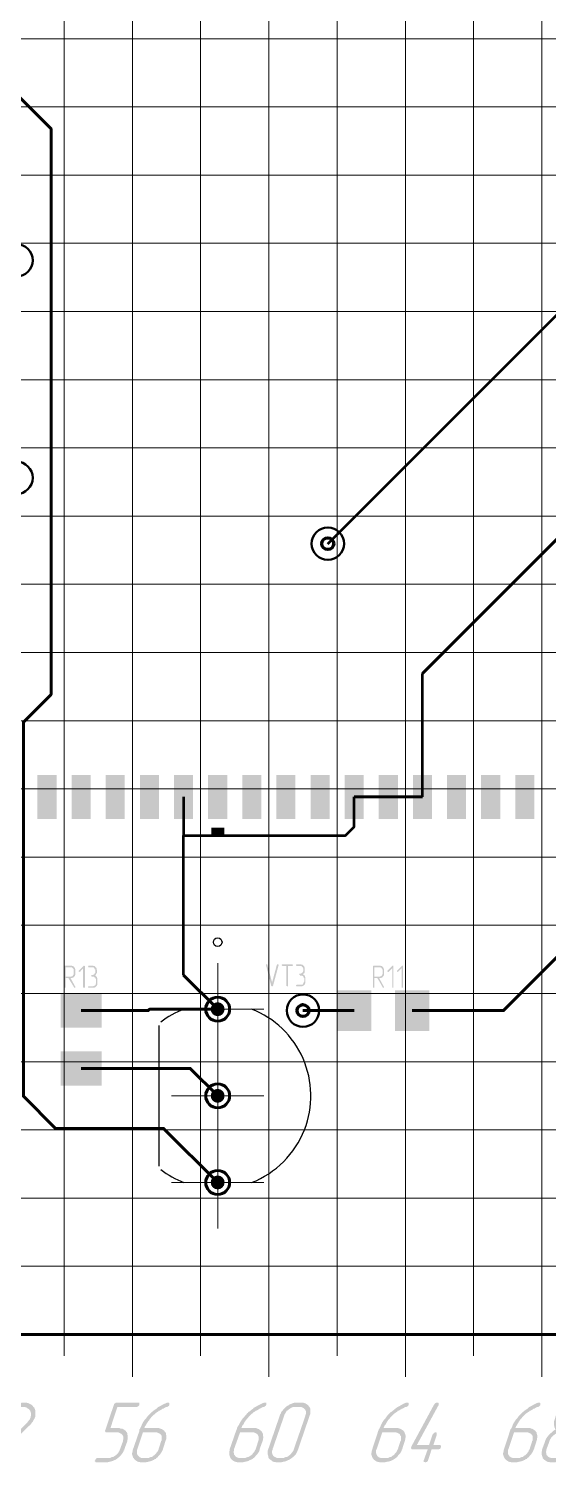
# Paper-space layout 'Layout1' of a CAD drawing. Extents: x -1 to 840, y -1 to 593.
# Drawn here: x 215.2 to 245.7, y 323.7 to 407.8 of the extents above; entities that cross this region are included whole.
import ezdxf

# ---------------------------------------------------------------- set-up
doc = ezdxf.new("R2010")
doc.units = 0
doc.header["$MEASUREMENT"] = 0
doc.layers.add('PDF _Геометрия', color=7, linetype='CONTINUOUS')
doc.layers.add('PDF _Сплошная заливка', color=7, linetype='CONTINUOUS')

psp = doc.layouts.get("Layout1")

# ---------------------------------------------------------------- hatches: boundary and pattern name
at = {"layer": 'PDF _Сплошная заливка', "transparency": 33554559}
h = psp.add_hatch(color=256, dxfattribs=at)
h.paths.add_polyline_path([(217.69, 352.725), (217.41, 352.725), (217.41, 352.167), (217.715, 352.167), (217.715, 352.167), (217.741, 352.192), (217.766, 352.192), (217.791, 352.192), (217.791, 352.217), (217.817, 352.217), (217.817, 352.243), (217.842, 352.243), (217.842, 352.243), (217.842, 352.268), (217.868, 352.293), (217.868, 352.319), (217.868, 352.344), (217.868, 352.37), (217.868, 352.548), (217.868, 352.548), (217.868, 352.548), (217.868, 352.573), (217.868, 352.598), (217.868, 352.598), (217.868, 352.624), (217.842, 352.649), (217.817, 352.675), (217.817, 352.675), (217.817, 352.675), (217.791, 352.7), (217.791, 352.7), (217.766, 352.725), (217.741, 352.725), (217.715, 352.725)], flags=0)
h.paths.add_polyline_path([(217.715, 352.827), (217.741, 352.827), (217.766, 352.827), (217.791, 352.801), (217.817, 352.801), (217.868, 352.776), (217.893, 352.751), (217.893, 352.751), (217.893, 352.751), (217.893, 352.725), (217.918, 352.7), (217.944, 352.7), (217.944, 352.649), (217.969, 352.624), (217.969, 352.598), (217.969, 352.573), (217.969, 352.548), (217.969, 352.37), (217.969, 352.37), (217.969, 352.344), (217.969, 352.344), (217.969, 352.344), (217.969, 352.319), (217.969, 352.293), (217.944, 352.268), (217.944, 352.217), (217.918, 352.192), (217.893, 352.167), (217.893, 352.167), (217.893, 352.167), (217.868, 352.141), (217.868, 352.141), (217.842, 352.116), (217.817, 352.116), (217.766, 352.09), (217.741, 352.09), (217.69, 352.09), (217.69, 352.09), (217.969, 351.582), (217.969, 351.582), (217.969, 351.582), (217.969, 351.582), (217.969, 351.557), (217.969, 351.557), (217.969, 351.557), (217.969, 351.557), (217.969, 351.531), (217.944, 351.531), (217.944, 351.531), (217.944, 351.531), (217.918, 351.531), (217.918, 351.531), (217.893, 351.531), (217.893, 351.531), (217.893, 351.531), (217.893, 351.531), (217.893, 351.557), (217.563, 352.09), (217.41, 352.09), (217.41, 351.557), (217.41, 351.557), (217.41, 351.557), (217.41, 351.557), (217.41, 351.531), (217.41, 351.531), (217.385, 351.531), (217.385, 351.531), (217.359, 351.531), (217.359, 351.531), (217.359, 351.531), (217.359, 351.531), (217.334, 351.531), (217.334, 351.531), (217.334, 351.531), (217.334, 351.557), (217.309, 351.557), (217.309, 352.776), (217.309, 352.776), (217.309, 352.776), (217.334, 352.801), (217.334, 352.801), (217.334, 352.801), (217.334, 352.827), (217.359, 352.827), (217.359, 352.827)], flags=0)
for points in [[(218.503, 352.827), (218.503, 352.827), (218.503, 352.801), (218.528, 352.801), (218.528, 352.801), (218.528, 352.801), (218.528, 352.776), (218.528, 351.557), (218.528, 351.557), (218.528, 351.557), (218.528, 351.557), (218.528, 351.531), (218.503, 351.531), (218.503, 351.531), (218.503, 351.531), (218.477, 351.531), (218.477, 351.531), (218.477, 351.531), (218.477, 351.531), (218.452, 351.531), (218.452, 351.531), (218.452, 351.531), (218.426, 351.557), (218.426, 351.557), (218.426, 352.675), (218.249, 352.471), (218.249, 352.471), (218.223, 352.471), (218.223, 352.446), (218.198, 352.446), (218.198, 352.446), (218.198, 352.446), (218.198, 352.471), (218.172, 352.471), (218.172, 352.471), (218.172, 352.471), (218.172, 352.497), (218.172, 352.497), (218.172, 352.497), (218.172, 352.497), (218.172, 352.522), (218.172, 352.522), (218.452, 352.801), (218.452, 352.801), (218.452, 352.827), (218.477, 352.827), (218.477, 352.827), (218.477, 352.827)], [(218.96, 352.827), (218.985, 352.827), (219.011, 352.827), (219.036, 352.801), (219.087, 352.801), (219.112, 352.776), (219.138, 352.751), (219.138, 352.751), (219.163, 352.725), (219.163, 352.7), (219.189, 352.7), (219.214, 352.649), (219.214, 352.624), (219.214, 352.598), (219.239, 352.548), (219.239, 352.446), (219.239, 352.42), (219.239, 352.395), (219.214, 352.395), (219.214, 352.395), (219.214, 352.37), (219.214, 352.37), (219.214, 352.344), (219.189, 352.344), (219.189, 352.319), (219.189, 352.319), (219.189, 352.319), (219.189, 352.293), (219.163, 352.293), (219.163, 352.268), (219.138, 352.243), (219.112, 352.243), (219.138, 352.243), (219.138, 352.217), (219.138, 352.217), (219.163, 352.217), (219.189, 352.192), (219.189, 352.192), (219.214, 352.167), (219.239, 352.141), (219.239, 352.141), (219.239, 352.116), (219.239, 352.116), (219.265, 352.09), (219.265, 352.065), (219.265, 352.04), (219.265, 352.014), (219.265, 351.989), (219.265, 351.811), (219.265, 351.811), (219.265, 351.786), (219.265, 351.786), (219.265, 351.786), (219.265, 351.76), (219.265, 351.735), (219.265, 351.709), (219.239, 351.659), (219.214, 351.633), (219.189, 351.608), (219.189, 351.608), (219.189, 351.582), (219.163, 351.582), (219.138, 351.557), (219.112, 351.557), (219.087, 351.531), (219.036, 351.531), (218.985, 351.531), (218.757, 351.531), (218.757, 351.531), (218.731, 351.531), (218.731, 351.531), (218.731, 351.531), (218.731, 351.557), (218.706, 351.557), (218.706, 351.582), (218.706, 351.582), (218.706, 351.582), (218.731, 351.582), (218.731, 351.608), (218.731, 351.608), (218.731, 351.608), (218.757, 351.608), (218.757, 351.608), (219.011, 351.608), (219.011, 351.608), (219.036, 351.633), (219.062, 351.633), (219.087, 351.633), (219.112, 351.659), (219.138, 351.659), (219.138, 351.684), (219.138, 351.684), (219.138, 351.684), (219.163, 351.709), (219.163, 351.735), (219.163, 351.76), (219.189, 351.786), (219.189, 351.811), (219.189, 351.989), (219.189, 351.989), (219.189, 352.014), (219.189, 352.014), (219.163, 352.04), (219.163, 352.065), (219.163, 352.065), (219.138, 352.09), (219.138, 352.116), (219.112, 352.116), (219.112, 352.116), (219.112, 352.141), (219.087, 352.141), (219.062, 352.167), (219.036, 352.167), (219.011, 352.167), (218.985, 352.167), (218.935, 352.167), (218.935, 352.167), (218.935, 352.192), (218.909, 352.192), (218.909, 352.192), (218.909, 352.192), (218.909, 352.217), (218.909, 352.217), (218.909, 352.217), (218.909, 352.217), (218.909, 352.243), (218.909, 352.243), (218.909, 352.243), (218.909, 352.268), (218.935, 352.268), (218.935, 352.268), (218.96, 352.268), (218.985, 352.268), (218.985, 352.268), (219.011, 352.293), (219.036, 352.293), (219.062, 352.293), (219.087, 352.319), (219.087, 352.319), (219.087, 352.319), (219.087, 352.344), (219.112, 352.37), (219.112, 352.37), (219.138, 352.395), (219.138, 352.42), (219.138, 352.446), (219.138, 352.548), (219.138, 352.548), (219.138, 352.548), (219.138, 352.573), (219.138, 352.598), (219.112, 352.598), (219.112, 352.624), (219.087, 352.649), (219.087, 352.675), (219.087, 352.675), (219.062, 352.675), (219.062, 352.7), (219.036, 352.7), (219.036, 352.725), (219.011, 352.725), (218.985, 352.725), (218.935, 352.725), (218.757, 352.725), (218.757, 352.725), (218.731, 352.725), (218.731, 352.751), (218.731, 352.751), (218.731, 352.751), (218.706, 352.776), (218.706, 352.776), (218.706, 352.776), (218.706, 352.776), (218.731, 352.801), (218.731, 352.801), (218.731, 352.801), (218.731, 352.827), (218.757, 352.827), (218.757, 352.827)], [(229.833, 352.903), (229.859, 352.903), (229.859, 352.903), (229.859, 352.878), (229.884, 352.878), (229.884, 352.878), (229.884, 352.852), (229.884, 352.852), (229.554, 351.633), (229.554, 351.633), (229.554, 351.633), (229.554, 351.633), (229.528, 351.608), (229.528, 351.608), (229.503, 351.608), (229.503, 351.608), (229.478, 351.608), (229.478, 351.608), (229.478, 351.633), (229.478, 351.633), (229.452, 351.633), (229.147, 352.852), (229.147, 352.852), (229.147, 352.852), (229.147, 352.878), (229.147, 352.878), (229.147, 352.878), (229.147, 352.903), (229.147, 352.903), (229.173, 352.903), (229.173, 352.903), (229.198, 352.903), (229.198, 352.903), (229.198, 352.903), (229.198, 352.903), (229.223, 352.903), (229.223, 352.878), (229.223, 352.878), (229.503, 351.836), (229.782, 352.878), (229.782, 352.878), (229.782, 352.878), (229.782, 352.878), (229.808, 352.903), (229.808, 352.903), (229.808, 352.903), (229.808, 352.903), (229.833, 352.903)], [(230.672, 352.903), (230.697, 352.903), (230.697, 352.878), (230.697, 352.878), (230.722, 352.878), (230.722, 352.878), (230.722, 352.852), (230.722, 352.852), (230.722, 352.852), (230.722, 352.827), (230.697, 352.827), (230.697, 352.827), (230.697, 352.827), (230.697, 352.801), (230.672, 352.801), (230.443, 352.801), (230.443, 351.659), (230.443, 351.633), (230.443, 351.633), (230.443, 351.633), (230.417, 351.608), (230.417, 351.608), (230.417, 351.608), (230.417, 351.608), (230.392, 351.608), (230.392, 351.608), (230.392, 351.608), (230.367, 351.608), (230.367, 351.608), (230.367, 351.608), (230.367, 351.633), (230.341, 351.633), (230.341, 351.659), (230.341, 352.801), (230.113, 352.801), (230.113, 352.801), (230.087, 352.827), (230.087, 352.827), (230.087, 352.827), (230.087, 352.827), (230.062, 352.852), (230.062, 352.852), (230.062, 352.852), (230.062, 352.878), (230.062, 352.878), (230.087, 352.878), (230.087, 352.878), (230.087, 352.903), (230.087, 352.903), (230.113, 352.903)], [(231.154, 352.903), (231.18, 352.903), (231.205, 352.903), (231.23, 352.878), (231.281, 352.878), (231.307, 352.852), (231.332, 352.827), (231.332, 352.827), (231.357, 352.801), (231.357, 352.801), (231.383, 352.776), (231.383, 352.751), (231.408, 352.7), (231.408, 352.675), (231.408, 352.624), (231.408, 352.522), (231.408, 352.497), (231.408, 352.497), (231.408, 352.471), (231.408, 352.471), (231.408, 352.471), (231.408, 352.446), (231.408, 352.42), (231.383, 352.42), (231.383, 352.42), (231.383, 352.395), (231.383, 352.395), (231.383, 352.37), (231.357, 352.37), (231.357, 352.344), (231.332, 352.344), (231.307, 352.319), (231.307, 352.319), (231.332, 352.319), (231.332, 352.293), (231.357, 352.293), (231.357, 352.268), (231.383, 352.268), (231.408, 352.243), (231.408, 352.217), (231.434, 352.217), (231.434, 352.192), (231.434, 352.192), (231.434, 352.167), (231.459, 352.141), (231.459, 352.116), (231.459, 352.09), (231.459, 352.065), (231.459, 351.887), (231.459, 351.887), (231.459, 351.887), (231.459, 351.862), (231.459, 351.862), (231.459, 351.836), (231.459, 351.811), (231.434, 351.786), (231.434, 351.76), (231.408, 351.709), (231.383, 351.684), (231.383, 351.684), (231.357, 351.684), (231.357, 351.659), (231.332, 351.633), (231.307, 351.633), (231.256, 351.608), (231.23, 351.608), (231.18, 351.608), (230.951, 351.608), (230.951, 351.608), (230.926, 351.608), (230.926, 351.608), (230.926, 351.608), (230.9, 351.633), (230.9, 351.633), (230.9, 351.659), (230.9, 351.659), (230.9, 351.659), (230.9, 351.659), (230.926, 351.684), (230.926, 351.684), (230.926, 351.684), (230.926, 351.684), (230.951, 351.709), (231.205, 351.709), (231.205, 351.709), (231.23, 351.709), (231.256, 351.709), (231.281, 351.709), (231.307, 351.735), (231.307, 351.76), (231.307, 351.76), (231.332, 351.76), (231.332, 351.76), (231.332, 351.786), (231.357, 351.811), (231.357, 351.836), (231.357, 351.862), (231.383, 351.887), (231.383, 352.065), (231.383, 352.065), (231.383, 352.09), (231.357, 352.09), (231.357, 352.116), (231.357, 352.141), (231.357, 352.167), (231.332, 352.167), (231.307, 352.192), (231.307, 352.192), (231.307, 352.217), (231.307, 352.217), (231.281, 352.217), (231.256, 352.243), (231.23, 352.243), (231.205, 352.243), (231.18, 352.243), (231.129, 352.243), (231.129, 352.268), (231.103, 352.268), (231.103, 352.268), (231.103, 352.268), (231.103, 352.268), (231.103, 352.293), (231.103, 352.293), (231.103, 352.293), (231.103, 352.319), (231.103, 352.319), (231.103, 352.319), (231.103, 352.344), (231.103, 352.344), (231.129, 352.344), (231.129, 352.344), (231.154, 352.344), (231.154, 352.344), (231.18, 352.344), (231.205, 352.37), (231.23, 352.37), (231.256, 352.395), (231.281, 352.395), (231.281, 352.395), (231.281, 352.42), (231.281, 352.42), (231.307, 352.446), (231.307, 352.446), (231.307, 352.471), (231.332, 352.497), (231.332, 352.522), (231.332, 352.624), (231.332, 352.624), (231.332, 352.649), (231.332, 352.649), (231.307, 352.675), (231.307, 352.7), (231.307, 352.725), (231.281, 352.725), (231.281, 352.751), (231.256, 352.751), (231.256, 352.776), (231.256, 352.776), (231.23, 352.776), (231.205, 352.801), (231.18, 352.801), (231.154, 352.801), (231.129, 352.801), (230.951, 352.801), (230.951, 352.801), (230.926, 352.827), (230.926, 352.827), (230.926, 352.827), (230.9, 352.827), (230.9, 352.852), (230.9, 352.852), (230.9, 352.852), (230.9, 352.878), (230.9, 352.878), (230.926, 352.878), (230.926, 352.878), (230.926, 352.903), (230.926, 352.903), (230.951, 352.903)], [(236.591, 352.827), (236.591, 352.827), (236.616, 352.801), (236.616, 352.801), (236.616, 352.801), (236.616, 352.801), (236.616, 352.776), (236.616, 351.557), (236.616, 351.557), (236.616, 351.557), (236.616, 351.557), (236.616, 351.531), (236.616, 351.531), (236.591, 351.531), (236.591, 351.531), (236.591, 351.531), (236.565, 351.531), (236.565, 351.531), (236.565, 351.531), (236.54, 351.531), (236.54, 351.531), (236.54, 351.531), (236.54, 351.557), (236.54, 351.557), (236.54, 352.675), (236.337, 352.471), (236.337, 352.471), (236.337, 352.471), (236.311, 352.446), (236.311, 352.446), (236.311, 352.446), (236.286, 352.446), (236.286, 352.471), (236.261, 352.471), (236.261, 352.471), (236.261, 352.471), (236.261, 352.497), (236.261, 352.497), (236.261, 352.497), (236.261, 352.497), (236.261, 352.522), (236.261, 352.522), (236.54, 352.801), (236.54, 352.801), (236.565, 352.827), (236.565, 352.827), (236.565, 352.827)], [(237.15, 352.827), (237.15, 352.827), (237.175, 352.801), (237.175, 352.801), (237.175, 352.801), (237.175, 352.801), (237.175, 352.776), (237.175, 351.557), (237.175, 351.557), (237.175, 351.557), (237.175, 351.557), (237.175, 351.531), (237.175, 351.531), (237.15, 351.531), (237.15, 351.531), (237.15, 351.531), (237.124, 351.531), (237.124, 351.531), (237.124, 351.531), (237.099, 351.531), (237.099, 351.531), (237.099, 351.531), (237.099, 351.557), (237.099, 351.557), (237.099, 352.675), (236.896, 352.471), (236.896, 352.471), (236.87, 352.471), (236.87, 352.446), (236.87, 352.446), (236.845, 352.446), (236.845, 352.446), (236.845, 352.471), (236.82, 352.471), (236.82, 352.471), (236.82, 352.471), (236.82, 352.497), (236.82, 352.497), (236.82, 352.497), (236.82, 352.497), (236.82, 352.522), (236.82, 352.522), (237.099, 352.801), (237.099, 352.801), (237.124, 352.827), (237.124, 352.827), (237.124, 352.827)], [(226.312, 350.268), (226.312, 350.676), (226.468, 350.644), (226.6, 350.556), (226.688, 350.424), (226.72, 350.268)], [(226.312, 345.188), (226.312, 345.596), (226.468, 345.564), (226.6, 345.476), (226.688, 345.344), (226.72, 345.188)], [(226.312, 340.108), (226.312, 340.516), (226.468, 340.484), (226.6, 340.396), (226.688, 340.264), (226.72, 340.108)], [(215.022, 327.198), (215.048, 327.198), (215.073, 327.198), (215.175, 327.173), (215.251, 327.148), (215.352, 327.097), (215.429, 327.046), (215.48, 326.995), (215.505, 326.944), (215.505, 326.944), (215.53, 326.944), (215.53, 326.919), (215.556, 326.919), (215.581, 326.843), (215.607, 326.792), (215.632, 326.69), (215.632, 326.589), (215.632, 326.538), (215.632, 326.462), (215.632, 326.411), (215.607, 326.335), (215.607, 326.335), (215.607, 326.309), (215.581, 326.309), (215.581, 326.259), (215.556, 326.233), (215.53, 326.182), (215.48, 326.106), (215.48, 326.106), (215.48, 326.081), (215.454, 326.055), (215.429, 326.03), (215.403, 325.979), (215.352, 325.928), (215.327, 325.878), (215.251, 325.827), (213.371, 323.947), (214.641, 323.947), (214.667, 323.947), (214.692, 323.947), (214.717, 323.922), (214.717, 323.896), (214.717, 323.896), (214.717, 323.846), (214.717, 323.82), (214.717, 323.82), (214.717, 323.795), (214.692, 323.769), (214.667, 323.744), (214.641, 323.744), (214.616, 323.719), (214.59, 323.693), (214.565, 323.693), (213.041, 323.693), (213.041, 323.693), (213.015, 323.719), (212.99, 323.744), (212.99, 323.744), (212.965, 323.769), (212.965, 323.795), (212.99, 323.82), (212.99, 323.846), (212.99, 323.846), (213.015, 323.896), (215.098, 325.979), (215.175, 326.055), (215.251, 326.157), (215.251, 326.157), (215.251, 326.182), (215.276, 326.182), (215.302, 326.208), (215.327, 326.284), (215.352, 326.335), (215.352, 326.335), (215.352, 326.36), (215.352, 326.386), (215.378, 326.436), (215.378, 326.487), (215.378, 326.563), (215.352, 326.64), (215.327, 326.716), (215.302, 326.741), (215.276, 326.767), (215.276, 326.767), (215.276, 326.792), (215.251, 326.792), (215.251, 326.817), (215.175, 326.843), (215.124, 326.894), (215.098, 326.894), (215.098, 326.919), (215.073, 326.919), (215.048, 326.919), (215.022, 326.944), (214.971, 326.944), (214.895, 326.944), (214.844, 326.944), (214.819, 326.944), (214.768, 326.944), (214.717, 326.919), (214.667, 326.919), (214.59, 326.894), (214.54, 326.843), (214.514, 326.843), (214.489, 326.843), (214.463, 326.817), (214.413, 326.767), (214.362, 326.741), (214.311, 326.665), (214.235, 326.614), (214.184, 326.512), (214.158, 326.512), (214.158, 326.512), (214.133, 326.487), (214.108, 326.462), (214.108, 326.462), (214.082, 326.462), (214.082, 326.436), (214.031, 326.436), (214.031, 326.436), (214.006, 326.436), (213.981, 326.462), (213.955, 326.462), (213.955, 326.487), (213.955, 326.487), (213.955, 326.512), (213.955, 326.563), (213.981, 326.614), (213.981, 326.614), (213.981, 326.614), (213.981, 326.64), (214.006, 326.665), (214.057, 326.716), (214.108, 326.767), (214.184, 326.843), (214.26, 326.919), (214.362, 326.995), (214.463, 327.071), (214.463, 327.071), (214.463, 327.071), (214.489, 327.071), (214.54, 327.097), (214.616, 327.122), (214.692, 327.148), (214.768, 327.173), (214.87, 327.198), (214.946, 327.198), (214.997, 327.198)], [(221.678, 327.198), (221.704, 327.198), (221.729, 327.148), (221.729, 327.148), (221.729, 327.122), (221.729, 327.097), (221.729, 327.071), (221.729, 327.071), (221.729, 327.046), (221.704, 327.021), (221.678, 326.995), (221.653, 326.97), (221.628, 326.97), (221.602, 326.944), (221.577, 326.944), (220.433, 326.944), (220.027, 325.7), (220.535, 325.7), (220.56, 325.7), (220.611, 325.674), (220.688, 325.674), (220.764, 325.649), (220.84, 325.598), (220.916, 325.547), (220.967, 325.471), (220.967, 325.471), (220.992, 325.446), (221.018, 325.395), (221.018, 325.319), (221.043, 325.242), (221.043, 325.166), (221.043, 325.065), (221.018, 325.014), (221.018, 324.938), (220.84, 324.455), (220.84, 324.43), (220.84, 324.43), (220.84, 324.404), (220.815, 324.404), (220.789, 324.328), (220.764, 324.277), (220.688, 324.176), (220.637, 324.1), (220.535, 323.998), (220.433, 323.922), (220.433, 323.922), (220.433, 323.922), (220.408, 323.896), (220.383, 323.896), (220.357, 323.871), (220.332, 323.846), (220.256, 323.82), (220.154, 323.769), (220.052, 323.744), (219.951, 323.719), (219.849, 323.693), (219.189, 323.693), (219.189, 323.693), (219.138, 323.719), (219.138, 323.744), (219.112, 323.744), (219.112, 323.769), (219.112, 323.795), (219.138, 323.82), (219.138, 323.82), (219.138, 323.846), (219.163, 323.871), (219.189, 323.896), (219.189, 323.922), (219.214, 323.922), (219.265, 323.947), (219.29, 323.947), (219.951, 323.947), (220.002, 323.947), (220.052, 323.972), (220.103, 323.998), (220.179, 323.998), (220.256, 324.049), (220.332, 324.1), (220.332, 324.1), (220.357, 324.125), (220.383, 324.15), (220.433, 324.201), (220.484, 324.252), (220.51, 324.303), (220.56, 324.379), (220.586, 324.455), (220.764, 324.938), (220.764, 324.963), (220.764, 324.989), (220.764, 325.014), (220.789, 325.065), (220.789, 325.116), (220.789, 325.192), (220.764, 325.242), (220.738, 325.293), (220.738, 325.293), (220.713, 325.319), (220.688, 325.344), (220.662, 325.37), (220.611, 325.395), (220.56, 325.42), (220.51, 325.446), (220.433, 325.446), (219.773, 325.446), (219.773, 325.446), (219.747, 325.471), (219.722, 325.471), (219.722, 325.497), (219.697, 325.522), (219.722, 325.573), (220.23, 327.071), (220.23, 327.071), (220.23, 327.097), (220.256, 327.122), (220.281, 327.148), (220.281, 327.148), (220.332, 327.173), (220.357, 327.198), (220.408, 327.198), (221.653, 327.198)], [(239.208, 327.198), (239.233, 327.198), (239.258, 327.173), (239.258, 327.148), (239.258, 327.148), (239.258, 327.122), (239.258, 327.071), (239.258, 327.046), (237.988, 324.709), (238.699, 324.709), (238.903, 325.319), (238.928, 325.344), (238.928, 325.344), (238.954, 325.37), (238.979, 325.395), (238.979, 325.42), (239.004, 325.42), (239.03, 325.446), (239.08, 325.446), (239.08, 325.446), (239.106, 325.446), (239.131, 325.446), (239.157, 325.42), (239.157, 325.42), (239.157, 325.395), (239.157, 325.37), (239.157, 325.319), (238.954, 324.709), (239.335, 324.709), (239.36, 324.709), (239.385, 324.684), (239.411, 324.658), (239.411, 324.658), (239.411, 324.633), (239.411, 324.608), (239.411, 324.582), (239.411, 324.582), (239.385, 324.557), (239.385, 324.531), (239.335, 324.481), (239.335, 324.481), (239.309, 324.481), (239.284, 324.455), (239.233, 324.455), (238.852, 324.455), (238.649, 323.82), (238.649, 323.82), (238.649, 323.795), (238.623, 323.769), (238.572, 323.719), (238.572, 323.719), (238.547, 323.719), (238.522, 323.693), (238.471, 323.693), (238.471, 323.693), (238.471, 323.693), (238.445, 323.719), (238.395, 323.719), (238.395, 323.744), (238.395, 323.744), (238.395, 323.769), (238.395, 323.795), (238.395, 323.82), (238.623, 324.455), (237.734, 324.455), (237.709, 324.455), (237.683, 324.455), (237.658, 324.481), (237.658, 324.481), (237.658, 324.506), (237.632, 324.531), (237.658, 324.582), (237.658, 324.608), (239.004, 327.097), (239.03, 327.097), (239.03, 327.122), (239.055, 327.148), (239.08, 327.173), (239.182, 327.198), (239.182, 327.198)]]:
    psp.add_hatch(color=256, dxfattribs=at).paths.add_polyline_path(points)
h = psp.add_hatch(color=256, dxfattribs=at)
h.paths.add_polyline_path([(235.778, 352.725), (235.498, 352.725), (235.498, 352.167), (235.803, 352.167), (235.803, 352.167), (235.829, 352.192), (235.854, 352.192), (235.88, 352.192), (235.905, 352.217), (235.93, 352.217), (235.93, 352.243), (235.93, 352.243), (235.93, 352.243), (235.956, 352.268), (235.956, 352.293), (235.956, 352.319), (235.981, 352.344), (235.981, 352.37), (235.981, 352.548), (235.981, 352.548), (235.981, 352.548), (235.981, 352.573), (235.956, 352.598), (235.956, 352.598), (235.956, 352.624), (235.93, 352.649), (235.93, 352.675), (235.905, 352.675), (235.905, 352.675), (235.905, 352.7), (235.88, 352.7), (235.854, 352.725), (235.829, 352.725), (235.803, 352.725)], flags=0)
h.paths.add_polyline_path([(235.803, 352.827), (235.829, 352.827), (235.854, 352.827), (235.88, 352.801), (235.93, 352.801), (235.956, 352.776), (235.981, 352.751), (235.981, 352.751), (235.981, 352.751), (236.007, 352.725), (236.007, 352.7), (236.032, 352.7), (236.032, 352.649), (236.057, 352.624), (236.057, 352.598), (236.057, 352.573), (236.057, 352.548), (236.057, 352.37), (236.057, 352.37), (236.057, 352.344), (236.057, 352.344), (236.057, 352.344), (236.057, 352.319), (236.057, 352.293), (236.057, 352.268), (236.032, 352.217), (236.007, 352.192), (236.007, 352.167), (235.981, 352.167), (235.981, 352.167), (235.981, 352.141), (235.956, 352.141), (235.93, 352.116), (235.905, 352.116), (235.88, 352.09), (235.829, 352.09), (235.778, 352.09), (235.778, 352.09), (236.057, 351.582), (236.057, 351.582), (236.057, 351.582), (236.057, 351.582), (236.057, 351.557), (236.057, 351.557), (236.057, 351.557), (236.057, 351.557), (236.057, 351.531), (236.057, 351.531), (236.032, 351.531), (236.032, 351.531), (236.032, 351.531), (236.007, 351.531), (236.007, 351.531), (236.007, 351.531), (235.981, 351.531), (235.981, 351.531), (235.981, 351.557), (235.676, 352.09), (235.498, 352.09), (235.498, 351.557), (235.498, 351.557), (235.498, 351.557), (235.498, 351.557), (235.498, 351.531), (235.498, 351.531), (235.498, 351.531), (235.473, 351.531), (235.473, 351.531), (235.473, 351.531), (235.448, 351.531), (235.448, 351.531), (235.422, 351.531), (235.422, 351.531), (235.422, 351.531), (235.422, 351.557), (235.422, 351.557), (235.422, 352.776), (235.422, 352.776), (235.422, 352.776), (235.422, 352.801), (235.422, 352.801), (235.422, 352.801), (235.448, 352.827), (235.448, 352.827), (235.473, 352.827)], flags=0)
at = {"layer": 'PDF _Сплошная заливка', "true_color": 0xffffff, "transparency": 33554559}
for points in [[(225.904, 350.268), (225.935, 350.424), (226.023, 350.556), (226.156, 350.644), (226.312, 350.676), (226.312, 350.268)], [(226.312, 349.86), (226.156, 349.891), (226.023, 349.979), (225.935, 350.111), (225.904, 350.268), (226.312, 350.268)], [(226.72, 350.268), (226.688, 350.111), (226.6, 349.979), (226.468, 349.891), (226.312, 349.86), (226.312, 350.268)], [(225.904, 345.188), (225.935, 345.344), (226.023, 345.476), (226.156, 345.564), (226.312, 345.596), (226.312, 345.188)], [(226.312, 344.78), (226.156, 344.811), (226.023, 344.899), (225.935, 345.031), (225.904, 345.188), (226.312, 345.188)], [(226.72, 345.188), (226.688, 345.031), (226.6, 344.899), (226.468, 344.811), (226.312, 344.78), (226.312, 345.188)], [(225.904, 340.108), (225.935, 340.264), (226.023, 340.396), (226.156, 340.484), (226.312, 340.516), (226.312, 340.108)], [(226.312, 339.7), (226.156, 339.731), (226.023, 339.819), (225.935, 339.951), (225.904, 340.108), (226.312, 340.108)], [(226.72, 340.108), (226.688, 339.951), (226.6, 339.819), (226.468, 339.731), (226.312, 339.7), (226.312, 340.108)]]:
    psp.add_hatch(color=7, dxfattribs=at).paths.add_polyline_path(points)
at = {"layer": 'PDF _Сплошная заливка', "transparency": 33554559}
h = psp.add_hatch(color=256, dxfattribs=at)
h.paths.add_polyline_path([(222.669, 325.446), (221.932, 325.446), (221.602, 324.455), (221.602, 324.43), (221.577, 324.43), (221.577, 324.379), (221.577, 324.328), (221.577, 324.277), (221.577, 324.227), (221.602, 324.15), (221.628, 324.1), (221.628, 324.1), (221.653, 324.074), (221.678, 324.049), (221.704, 324.023), (221.729, 323.998), (221.78, 323.972), (221.856, 323.947), (221.932, 323.947), (222.212, 323.947), (222.263, 323.947), (222.313, 323.972), (222.364, 323.998), (222.44, 323.998), (222.517, 324.049), (222.567, 324.1), (222.593, 324.1), (222.618, 324.125), (222.644, 324.15), (222.694, 324.201), (222.72, 324.252), (222.771, 324.303), (222.821, 324.379), (222.847, 324.455), (222.999, 324.938), (223.025, 324.963), (223.025, 324.989), (223.025, 325.014), (223.025, 325.065), (223.025, 325.116), (223.025, 325.192), (223.025, 325.242), (222.999, 325.293), (222.974, 325.319), (222.974, 325.319), (222.949, 325.344), (222.923, 325.37), (222.872, 325.395), (222.821, 325.42), (222.745, 325.446)], flags=0)
h.paths.add_polyline_path([(223.431, 327.198), (223.457, 327.198), (223.482, 327.148), (223.482, 327.148), (223.482, 327.122), (223.482, 327.097), (223.482, 327.071), (223.482, 327.071), (223.482, 327.046), (223.457, 327.021), (223.457, 326.995), (223.431, 326.995), (223.431, 326.995), (223.406, 326.97), (223.355, 326.944), (223.304, 326.944), (223.253, 326.919), (223.126, 326.843), (223.126, 326.843), (223.101, 326.843), (223.076, 326.843), (223.05, 326.817), (223.025, 326.792), (222.974, 326.767), (222.898, 326.716), (222.872, 326.716), (222.847, 326.716), (222.821, 326.665), (222.771, 326.64), (222.694, 326.589), (222.644, 326.538), (222.542, 326.462), (222.466, 326.386), (222.466, 326.386), (222.44, 326.36), (222.415, 326.335), (222.39, 326.284), (222.339, 326.233), (222.313, 326.182), (222.237, 326.106), (222.212, 326.03), (222.186, 326.03), (222.186, 326.005), (222.161, 325.979), (222.136, 325.928), (222.11, 325.878), (222.059, 325.827), (222.034, 325.751), (222.009, 325.7), (222.796, 325.7), (222.821, 325.7), (222.872, 325.7), (222.949, 325.674), (223.025, 325.649), (223.101, 325.598), (223.177, 325.547), (223.228, 325.471), (223.228, 325.471), (223.253, 325.446), (223.279, 325.395), (223.279, 325.344), (223.304, 325.242), (223.304, 325.166), (223.304, 325.065), (223.279, 325.014), (223.253, 324.938), (223.101, 324.455), (223.101, 324.43), (223.101, 324.43), (223.076, 324.404), (223.076, 324.404), (223.05, 324.328), (222.999, 324.252), (222.949, 324.176), (222.872, 324.1), (222.796, 323.998), (222.694, 323.922), (222.694, 323.922), (222.694, 323.896), (222.669, 323.896), (222.644, 323.896), (222.618, 323.871), (222.593, 323.846), (222.517, 323.82), (222.415, 323.769), (222.313, 323.744), (222.212, 323.719), (222.085, 323.693), (221.805, 323.693), (221.78, 323.693), (221.729, 323.719), (221.678, 323.719), (221.602, 323.744), (221.526, 323.795), (221.45, 323.846), (221.399, 323.922), (221.399, 323.922), (221.373, 323.947), (221.348, 323.998), (221.323, 324.074), (221.297, 324.15), (221.297, 324.227), (221.323, 324.328), (221.323, 324.379), (221.348, 324.455), (221.729, 325.547), (221.729, 325.573), (221.729, 325.573), (221.729, 325.624), (221.754, 325.649), (221.78, 325.7), (221.805, 325.751), (221.831, 325.801), (221.856, 325.878), (221.932, 326.03), (222.034, 326.182), (222.11, 326.259), (222.161, 326.335), (222.237, 326.436), (222.313, 326.512), (222.313, 326.512), (222.339, 326.538), (222.364, 326.563), (222.39, 326.589), (222.44, 326.64), (222.491, 326.665), (222.542, 326.716), (222.618, 326.767), (222.694, 326.817), (222.771, 326.894), (222.847, 326.944), (222.949, 326.995), (223.126, 327.097), (223.253, 327.148), (223.355, 327.198), (223.406, 327.198)], flags=0)
h = psp.add_hatch(color=256, dxfattribs=at)
h.paths.add_polyline_path([(228.36, 325.446), (227.623, 325.446), (227.267, 324.455), (227.267, 324.43), (227.267, 324.43), (227.267, 324.379), (227.242, 324.328), (227.242, 324.277), (227.267, 324.227), (227.267, 324.15), (227.318, 324.1), (227.318, 324.1), (227.318, 324.074), (227.344, 324.049), (227.369, 324.023), (227.42, 323.998), (227.471, 323.972), (227.547, 323.947), (227.598, 323.947), (227.902, 323.947), (227.928, 323.947), (227.979, 323.972), (228.055, 323.998), (228.106, 323.998), (228.182, 324.049), (228.258, 324.1), (228.283, 324.1), (228.283, 324.125), (228.334, 324.15), (228.36, 324.201), (228.411, 324.252), (228.461, 324.303), (228.487, 324.379), (228.538, 324.455), (228.69, 324.938), (228.69, 324.963), (228.715, 324.989), (228.715, 325.014), (228.715, 325.065), (228.715, 325.116), (228.715, 325.192), (228.69, 325.242), (228.665, 325.293), (228.665, 325.319), (228.665, 325.319), (228.639, 325.344), (228.588, 325.37), (228.563, 325.395), (228.512, 325.42), (228.436, 325.446)], flags=0)
h.paths.add_polyline_path([(229.122, 327.198), (229.147, 327.198), (229.173, 327.148), (229.173, 327.148), (229.173, 327.122), (229.173, 327.097), (229.173, 327.071), (229.173, 327.071), (229.147, 327.046), (229.147, 327.021), (229.122, 326.995), (229.122, 326.995), (229.096, 326.995), (229.071, 326.97), (229.046, 326.944), (228.995, 326.944), (228.919, 326.919), (228.792, 326.843), (228.792, 326.843), (228.792, 326.843), (228.766, 326.843), (228.741, 326.817), (228.69, 326.792), (228.665, 326.767), (228.563, 326.716), (228.563, 326.716), (228.538, 326.716), (228.487, 326.665), (228.436, 326.64), (228.385, 326.589), (228.309, 326.538), (228.233, 326.462), (228.157, 326.386), (228.157, 326.386), (228.131, 326.36), (228.106, 326.335), (228.08, 326.284), (228.029, 326.233), (227.979, 326.182), (227.928, 326.106), (227.877, 326.03), (227.877, 326.03), (227.852, 326.005), (227.852, 325.979), (227.826, 325.928), (227.775, 325.878), (227.75, 325.827), (227.725, 325.751), (227.699, 325.7), (228.487, 325.7), (228.512, 325.7), (228.563, 325.7), (228.614, 325.674), (228.715, 325.649), (228.766, 325.598), (228.842, 325.547), (228.919, 325.471), (228.919, 325.471), (228.919, 325.446), (228.944, 325.395), (228.969, 325.344), (228.969, 325.242), (228.995, 325.166), (228.969, 325.065), (228.969, 325.014), (228.944, 324.938), (228.766, 324.455), (228.766, 324.43), (228.766, 324.43), (228.766, 324.404), (228.766, 324.404), (228.741, 324.328), (228.69, 324.252), (228.639, 324.176), (228.563, 324.1), (228.487, 323.998), (228.385, 323.922), (228.385, 323.922), (228.36, 323.896), (228.334, 323.896), (228.334, 323.896), (228.309, 323.871), (228.258, 323.846), (228.182, 323.82), (228.106, 323.769), (228.004, 323.744), (227.877, 323.719), (227.775, 323.693), (227.496, 323.693), (227.471, 323.693), (227.42, 323.719), (227.369, 323.719), (227.293, 323.744), (227.217, 323.795), (227.14, 323.846), (227.064, 323.922), (227.064, 323.922), (227.064, 323.947), (227.039, 323.998), (227.013, 324.074), (226.988, 324.15), (226.988, 324.227), (226.988, 324.328), (227.013, 324.379), (227.013, 324.455), (227.394, 325.547), (227.394, 325.573), (227.42, 325.573), (227.42, 325.624), (227.445, 325.649), (227.445, 325.7), (227.471, 325.751), (227.496, 325.801), (227.547, 325.878), (227.623, 326.03), (227.725, 326.182), (227.775, 326.259), (227.852, 326.335), (227.928, 326.436), (228.004, 326.512), (228.004, 326.512), (228.004, 326.538), (228.029, 326.563), (228.08, 326.589), (228.106, 326.64), (228.157, 326.665), (228.233, 326.716), (228.283, 326.767), (228.36, 326.817), (228.436, 326.894), (228.538, 326.944), (228.614, 326.995), (228.817, 327.097), (228.919, 327.148), (229.046, 327.198), (229.096, 327.198), (229.096, 327.198)], flags=0)
h = psp.add_hatch(color=256, dxfattribs=at)
h.paths.add_polyline_path([(231.129, 326.944), (230.849, 326.944), (230.799, 326.944), (230.748, 326.944), (230.697, 326.919), (230.621, 326.894), (230.544, 326.843), (230.468, 326.792), (230.468, 326.792), (230.443, 326.767), (230.417, 326.741), (230.367, 326.716), (230.316, 326.64), (230.291, 326.589), (230.24, 326.512), (230.214, 326.436), (229.528, 324.455), (229.528, 324.43), (229.528, 324.43), (229.503, 324.379), (229.503, 324.328), (229.503, 324.277), (229.503, 324.227), (229.528, 324.15), (229.554, 324.1), (229.554, 324.1), (229.579, 324.074), (229.605, 324.049), (229.63, 324.023), (229.681, 323.998), (229.732, 323.972), (229.782, 323.947), (229.859, 323.947), (230.138, 323.947), (230.189, 323.947), (230.24, 323.972), (230.291, 323.998), (230.367, 323.998), (230.443, 324.049), (230.494, 324.1), (230.519, 324.1), (230.544, 324.125), (230.57, 324.15), (230.621, 324.201), (230.646, 324.252), (230.697, 324.303), (230.748, 324.379), (230.773, 324.455), (231.459, 326.436), (231.459, 326.462), (231.459, 326.487), (231.485, 326.512), (231.485, 326.563), (231.485, 326.614), (231.485, 326.69), (231.459, 326.741), (231.434, 326.792), (231.434, 326.792), (231.408, 326.817), (231.383, 326.843), (231.357, 326.868), (231.307, 326.894), (231.256, 326.919), (231.205, 326.944)], flags=0)
h.paths.add_polyline_path([(231.256, 327.198), (231.307, 327.198), (231.383, 327.173), (231.459, 327.148), (231.535, 327.097), (231.612, 327.046), (231.662, 326.97), (231.662, 326.97), (231.688, 326.944), (231.713, 326.894), (231.739, 326.843), (231.739, 326.767), (231.739, 326.665), (231.739, 326.563), (231.739, 326.512), (231.713, 326.462), (231.027, 324.455), (231.027, 324.43), (231.027, 324.43), (231.027, 324.404), (231.002, 324.404), (230.976, 324.328), (230.951, 324.277), (230.9, 324.176), (230.824, 324.1), (230.722, 323.998), (230.621, 323.922), (230.621, 323.922), (230.621, 323.922), (230.595, 323.896), (230.57, 323.896), (230.544, 323.871), (230.519, 323.846), (230.443, 323.82), (230.341, 323.769), (230.24, 323.744), (230.138, 323.719), (230.011, 323.693), (229.732, 323.693), (229.732, 323.693), (229.681, 323.719), (229.605, 323.719), (229.528, 323.744), (229.478, 323.795), (229.401, 323.846), (229.325, 323.922), (229.325, 323.922), (229.3, 323.947), (229.274, 323.998), (229.274, 324.074), (229.249, 324.15), (229.249, 324.227), (229.249, 324.328), (229.249, 324.379), (229.274, 324.455), (229.96, 326.462), (229.96, 326.462), (229.96, 326.462), (229.96, 326.487), (229.986, 326.512), (230.011, 326.563), (230.036, 326.64), (230.113, 326.716), (230.163, 326.792), (230.265, 326.894), (230.341, 326.97), (230.367, 326.97), (230.367, 326.995), (230.392, 326.995), (230.417, 327.021), (230.443, 327.021), (230.468, 327.046), (230.544, 327.097), (230.621, 327.122), (230.748, 327.173), (230.849, 327.198), (230.9, 327.198)], flags=0)
h = psp.add_hatch(color=256, dxfattribs=at)
h.paths.add_polyline_path([(236.692, 325.446), (235.956, 325.446), (235.625, 324.455), (235.625, 324.43), (235.6, 324.43), (235.6, 324.379), (235.6, 324.328), (235.6, 324.277), (235.6, 324.227), (235.625, 324.15), (235.651, 324.1), (235.651, 324.1), (235.676, 324.074), (235.676, 324.049), (235.727, 324.023), (235.752, 323.998), (235.803, 323.972), (235.88, 323.947), (235.956, 323.947), (236.235, 323.947), (236.286, 323.947), (236.337, 323.972), (236.388, 323.998), (236.464, 323.998), (236.515, 324.049), (236.591, 324.1), (236.616, 324.1), (236.642, 324.125), (236.667, 324.15), (236.692, 324.201), (236.743, 324.252), (236.794, 324.303), (236.82, 324.379), (236.87, 324.455), (237.023, 324.938), (237.048, 324.963), (237.048, 324.989), (237.048, 325.014), (237.048, 325.065), (237.048, 325.116), (237.048, 325.192), (237.048, 325.242), (236.997, 325.293), (236.997, 325.319), (236.997, 325.319), (236.972, 325.344), (236.946, 325.37), (236.896, 325.395), (236.845, 325.42), (236.769, 325.446)], flags=0)
h.paths.add_polyline_path([(237.455, 327.198), (237.48, 327.198), (237.505, 327.148), (237.505, 327.148), (237.505, 327.122), (237.505, 327.097), (237.505, 327.071), (237.505, 327.071), (237.505, 327.046), (237.48, 327.021), (237.455, 326.995), (237.455, 326.995), (237.455, 326.995), (237.429, 326.97), (237.378, 326.944), (237.328, 326.944), (237.277, 326.919), (237.15, 326.843), (237.124, 326.843), (237.124, 326.843), (237.099, 326.843), (237.074, 326.817), (237.048, 326.792), (236.997, 326.767), (236.921, 326.716), (236.896, 326.716), (236.87, 326.716), (236.845, 326.665), (236.794, 326.64), (236.718, 326.589), (236.642, 326.538), (236.565, 326.462), (236.489, 326.386), (236.489, 326.386), (236.464, 326.36), (236.438, 326.335), (236.413, 326.284), (236.362, 326.233), (236.311, 326.182), (236.261, 326.106), (236.21, 326.03), (236.21, 326.03), (236.21, 326.005), (236.184, 325.979), (236.159, 325.928), (236.134, 325.878), (236.083, 325.827), (236.057, 325.751), (236.032, 325.7), (236.82, 325.7), (236.845, 325.7), (236.896, 325.7), (236.972, 325.674), (237.048, 325.649), (237.124, 325.598), (237.201, 325.547), (237.251, 325.471), (237.251, 325.471), (237.277, 325.446), (237.277, 325.395), (237.302, 325.344), (237.328, 325.242), (237.328, 325.166), (237.302, 325.065), (237.302, 325.014), (237.277, 324.938), (237.124, 324.455), (237.124, 324.43), (237.099, 324.43), (237.099, 324.404), (237.099, 324.404), (237.074, 324.328), (237.023, 324.252), (236.972, 324.176), (236.896, 324.1), (236.82, 323.998), (236.718, 323.922), (236.718, 323.922), (236.692, 323.896), (236.692, 323.896), (236.667, 323.896), (236.642, 323.871), (236.616, 323.846), (236.54, 323.82), (236.438, 323.769), (236.337, 323.744), (236.21, 323.719), (236.108, 323.693), (235.829, 323.693), (235.803, 323.693), (235.752, 323.719), (235.702, 323.719), (235.625, 323.744), (235.549, 323.795), (235.473, 323.846), (235.422, 323.922), (235.397, 323.922), (235.397, 323.947), (235.371, 323.998), (235.346, 324.074), (235.321, 324.15), (235.321, 324.227), (235.346, 324.328), (235.346, 324.379), (235.371, 324.455), (235.727, 325.547), (235.727, 325.573), (235.752, 325.573), (235.752, 325.624), (235.778, 325.649), (235.803, 325.7), (235.829, 325.751), (235.854, 325.801), (235.88, 325.878), (235.956, 326.03), (236.057, 326.182), (236.134, 326.259), (236.184, 326.335), (236.261, 326.436), (236.337, 326.512), (236.337, 326.512), (236.362, 326.538), (236.388, 326.563), (236.413, 326.589), (236.464, 326.64), (236.515, 326.665), (236.565, 326.716), (236.642, 326.767), (236.692, 326.817), (236.794, 326.894), (236.87, 326.944), (236.972, 326.995), (237.15, 327.097), (237.251, 327.148), (237.378, 327.198), (237.429, 327.198), (237.429, 327.198)], flags=0)
h = psp.add_hatch(color=256, dxfattribs=at)
h.paths.add_polyline_path([(244.415, 325.446), (243.679, 325.446), (243.349, 324.455), (243.349, 324.43), (243.323, 324.43), (243.323, 324.379), (243.323, 324.328), (243.323, 324.277), (243.323, 324.227), (243.349, 324.15), (243.374, 324.1), (243.374, 324.1), (243.399, 324.074), (243.399, 324.049), (243.45, 324.023), (243.475, 323.998), (243.526, 323.972), (243.603, 323.947), (243.679, 323.947), (243.958, 323.947), (244.009, 323.947), (244.06, 323.972), (244.111, 323.998), (244.187, 323.998), (244.238, 324.049), (244.314, 324.1), (244.339, 324.1), (244.365, 324.125), (244.39, 324.15), (244.441, 324.201), (244.466, 324.252), (244.517, 324.303), (244.543, 324.379), (244.593, 324.455), (244.746, 324.938), (244.771, 324.963), (244.771, 324.989), (244.771, 325.014), (244.771, 325.065), (244.771, 325.116), (244.771, 325.192), (244.771, 325.242), (244.72, 325.293), (244.72, 325.319), (244.72, 325.319), (244.695, 325.344), (244.67, 325.37), (244.619, 325.395), (244.568, 325.42), (244.492, 325.446)], flags=0)
h.paths.add_polyline_path([(245.178, 327.198), (245.203, 327.198), (245.228, 327.148), (245.228, 327.148), (245.228, 327.122), (245.228, 327.097), (245.228, 327.071), (245.228, 327.071), (245.228, 327.046), (245.203, 327.021), (245.178, 326.995), (245.178, 326.995), (245.178, 326.995), (245.152, 326.97), (245.101, 326.944), (245.051, 326.944), (245, 326.919), (244.873, 326.843), (244.847, 326.843), (244.847, 326.843), (244.822, 326.843), (244.797, 326.817), (244.771, 326.792), (244.72, 326.767), (244.644, 326.716), (244.619, 326.716), (244.593, 326.716), (244.568, 326.665), (244.517, 326.64), (244.441, 326.589), (244.365, 326.538), (244.288, 326.462), (244.212, 326.386), (244.212, 326.386), (244.187, 326.36), (244.161, 326.335), (244.136, 326.284), (244.085, 326.233), (244.034, 326.182), (243.984, 326.106), (243.933, 326.03), (243.933, 326.03), (243.933, 326.005), (243.907, 325.979), (243.882, 325.928), (243.857, 325.878), (243.806, 325.827), (243.78, 325.751), (243.755, 325.7), (244.543, 325.7), (244.568, 325.7), (244.619, 325.7), (244.695, 325.674), (244.771, 325.649), (244.847, 325.598), (244.924, 325.547), (244.974, 325.471), (244.974, 325.471), (245, 325.446), (245, 325.395), (245.025, 325.344), (245.051, 325.242), (245.051, 325.166), (245.025, 325.065), (245.025, 325.014), (245, 324.938), (244.847, 324.455), (244.847, 324.43), (244.822, 324.43), (244.822, 324.404), (244.822, 324.404), (244.797, 324.328), (244.746, 324.252), (244.695, 324.176), (244.619, 324.1), (244.543, 323.998), (244.441, 323.922), (244.441, 323.922), (244.441, 323.896), (244.415, 323.896), (244.39, 323.896), (244.365, 323.871), (244.339, 323.846), (244.263, 323.82), (244.161, 323.769), (244.06, 323.744), (243.933, 323.719), (243.831, 323.693), (243.552, 323.693), (243.526, 323.693), (243.475, 323.719), (243.425, 323.719), (243.349, 323.744), (243.272, 323.795), (243.196, 323.846), (243.145, 323.922), (243.12, 323.922), (243.12, 323.947), (243.094, 323.998), (243.069, 324.074), (243.044, 324.15), (243.044, 324.227), (243.069, 324.328), (243.069, 324.379), (243.094, 324.455), (243.45, 325.547), (243.45, 325.573), (243.475, 325.573), (243.475, 325.624), (243.501, 325.649), (243.526, 325.7), (243.552, 325.751), (243.577, 325.801), (243.603, 325.878), (243.679, 326.03), (243.78, 326.182), (243.857, 326.259), (243.907, 326.335), (243.984, 326.436), (244.06, 326.512), (244.06, 326.512), (244.085, 326.538), (244.111, 326.563), (244.136, 326.589), (244.187, 326.64), (244.238, 326.665), (244.288, 326.716), (244.365, 326.767), (244.441, 326.817), (244.517, 326.894), (244.593, 326.944), (244.695, 326.995), (244.873, 327.097), (244.974, 327.148), (245.101, 327.198), (245.152, 327.198), (245.152, 327.198)], flags=0)
h = psp.add_hatch(color=256, dxfattribs=at)
h.paths.add_polyline_path([(247.058, 326.944), (247.032, 326.944), (246.981, 326.944), (246.931, 326.944), (246.88, 326.919), (246.804, 326.894), (246.727, 326.843), (246.651, 326.792), (246.651, 326.792), (246.626, 326.767), (246.6, 326.741), (246.549, 326.716), (246.524, 326.665), (246.473, 326.589), (246.422, 326.512), (246.397, 326.462), (246.295, 326.182), (246.295, 326.182), (246.295, 326.157), (246.295, 326.131), (246.295, 326.081), (246.295, 326.03), (246.295, 325.954), (246.295, 325.903), (246.346, 325.852), (246.346, 325.827), (246.346, 325.827), (246.372, 325.801), (246.397, 325.776), (246.448, 325.751), (246.499, 325.725), (246.575, 325.7), (246.651, 325.7), (246.677, 325.7), (246.702, 325.7), (246.753, 325.725), (246.829, 325.725), (246.88, 325.751), (246.956, 325.801), (247.032, 325.852), (247.032, 325.852), (247.058, 325.878), (247.108, 325.903), (247.134, 325.954), (247.185, 325.979), (247.235, 326.055), (247.286, 326.131), (247.312, 326.182), (247.388, 326.462), (247.388, 326.462), (247.413, 326.487), (247.413, 326.512), (247.413, 326.563), (247.413, 326.64), (247.413, 326.69), (247.388, 326.741), (247.362, 326.792), (247.362, 326.817), (247.362, 326.817), (247.337, 326.843), (247.286, 326.868), (247.261, 326.894), (247.21, 326.919), (247.134, 326.944)], flags=0)
h.paths.add_polyline_path([(246.677, 325.446), (246.397, 325.446), (246.346, 325.446), (246.295, 325.42), (246.245, 325.42), (246.168, 325.395), (246.092, 325.344), (246.016, 325.293), (246.016, 325.293), (245.991, 325.268), (245.965, 325.242), (245.914, 325.192), (245.864, 325.141), (245.838, 325.09), (245.787, 325.014), (245.762, 324.938), (245.584, 324.455), (245.584, 324.43), (245.584, 324.43), (245.584, 324.379), (245.559, 324.328), (245.559, 324.277), (245.584, 324.227), (245.584, 324.15), (245.609, 324.1), (245.635, 324.1), (245.635, 324.074), (245.66, 324.049), (245.686, 324.023), (245.737, 323.998), (245.787, 323.972), (245.864, 323.947), (245.914, 323.947), (246.219, 323.947), (246.245, 323.947), (246.295, 323.972), (246.372, 323.998), (246.422, 323.998), (246.499, 324.049), (246.575, 324.1), (246.575, 324.1), (246.6, 324.125), (246.651, 324.15), (246.677, 324.201), (246.727, 324.252), (246.778, 324.303), (246.804, 324.379), (246.829, 324.455), (247.007, 324.938), (247.007, 324.963), (247.007, 324.989), (247.032, 325.014), (247.032, 325.065), (247.032, 325.116), (247.032, 325.192), (247.007, 325.242), (246.981, 325.293), (246.981, 325.319), (246.981, 325.319), (246.956, 325.344), (246.905, 325.37), (246.88, 325.395), (246.829, 325.42), (246.753, 325.446)], flags=0)
h.paths.add_polyline_path([(247.21, 327.198), (247.261, 327.198), (247.312, 327.173), (247.388, 327.148), (247.464, 327.097), (247.54, 327.046), (247.617, 326.97), (247.617, 326.97), (247.617, 326.97), (247.642, 326.944), (247.642, 326.919), (247.667, 326.868), (247.667, 326.843), (247.693, 326.792), (247.693, 326.741), (247.693, 326.614), (247.667, 326.538), (247.642, 326.462), (247.566, 326.182), (247.54, 326.182), (247.54, 326.157), (247.54, 326.131), (247.515, 326.081), (247.489, 326.03), (247.464, 325.979), (247.388, 325.878), (247.362, 325.878), (247.362, 325.852), (247.337, 325.827), (247.312, 325.801), (247.261, 325.751), (247.21, 325.7), (247.159, 325.649), (247.083, 325.624), (247.083, 325.598), (247.108, 325.598), (247.134, 325.573), (247.159, 325.547), (247.185, 325.522), (247.235, 325.471), (247.261, 325.42), (247.286, 325.344), (247.286, 325.344), (247.286, 325.319), (247.286, 325.268), (247.286, 325.217), (247.286, 325.166), (247.286, 325.09), (247.286, 325.039), (247.261, 324.938), (247.083, 324.455), (247.083, 324.43), (247.083, 324.43), (247.083, 324.404), (247.058, 324.404), (247.032, 324.328), (247.007, 324.252), (246.956, 324.176), (246.88, 324.1), (246.804, 323.998), (246.702, 323.922), (246.677, 323.922), (246.677, 323.896), (246.651, 323.896), (246.651, 323.896), (246.6, 323.871), (246.575, 323.846), (246.499, 323.82), (246.422, 323.769), (246.295, 323.744), (246.194, 323.719), (246.092, 323.693), (245.813, 323.693), (245.787, 323.693), (245.737, 323.719), (245.66, 323.719), (245.609, 323.744), (245.533, 323.795), (245.457, 323.846), (245.381, 323.922), (245.381, 323.922), (245.356, 323.947), (245.356, 323.998), (245.33, 324.074), (245.305, 324.15), (245.305, 324.227), (245.305, 324.328), (245.33, 324.379), (245.33, 324.455), (245.508, 324.938), (245.508, 324.963), (245.508, 324.989), (245.533, 325.014), (245.559, 325.065), (245.584, 325.116), (245.635, 325.192), (245.686, 325.242), (245.737, 325.319), (245.737, 325.319), (245.762, 325.344), (245.787, 325.37), (245.864, 325.42), (245.914, 325.471), (245.965, 325.522), (246.041, 325.573), (246.143, 325.624), (246.118, 325.624), (246.118, 325.624), (246.092, 325.649), (246.092, 325.674), (246.067, 325.725), (246.041, 325.776), (246.041, 325.827), (246.016, 325.878), (246.016, 325.878), (246.016, 325.903), (246.016, 325.928), (246.016, 325.979), (246.016, 326.005), (246.016, 326.081), (246.041, 326.131), (246.067, 326.208), (246.143, 326.462), (246.143, 326.462), (246.143, 326.462), (246.168, 326.487), (246.168, 326.487), (246.194, 326.563), (246.245, 326.614), (246.295, 326.716), (246.346, 326.792), (246.448, 326.894), (246.549, 326.97), (246.549, 326.995), (246.575, 326.995), (246.6, 327.021), (246.651, 327.046), (246.677, 327.071), (246.727, 327.097), (246.829, 327.148), (246.981, 327.198), (247.058, 327.198), (247.185, 327.198)], flags=0)

# ---------------------------------------------------------------- linework, layer by layer
at = {"layer": 'PDF _Геометрия', "lineweight": 20}
for points in [[(106.809, 331.188), (109.29, 331.188), (349.334, 331.188), (349.334, 491.187), (109.29, 491.187)], [(217.31, 329.948), (217.31, 331.188), (217.31, 491.187)], [(221.311, 328.708), (221.311, 331.188), (221.311, 491.187)], [(225.311, 329.948), (225.311, 331.188), (225.311, 491.187)], [(229.312, 328.708), (229.312, 331.188), (229.312, 491.187)], [(233.313, 329.948), (233.313, 331.188), (233.313, 491.187)], [(237.314, 328.708), (237.314, 331.188), (237.314, 491.187)], [(241.314, 329.948), (241.314, 331.188), (241.314, 491.187)], [(245.315, 328.708), (245.315, 331.188), (245.315, 491.187)], [(108.05, 407.187), (109.29, 407.187), (349.334, 407.187)], [(106.809, 403.187), (109.29, 403.187), (349.334, 403.187)], [(108.05, 399.187), (109.29, 399.187), (349.334, 399.187)], [(106.809, 395.187), (109.29, 395.187), (349.334, 395.187)], [(108.05, 391.187), (109.29, 391.187), (349.334, 391.187)], [(106.809, 387.188), (109.29, 387.188), (349.334, 387.188)], [(108.05, 383.187), (109.29, 383.187), (349.334, 383.187)], [(106.809, 379.188), (109.29, 379.188), (349.334, 379.188)], [(108.05, 375.188), (109.29, 375.188), (349.334, 375.188)], [(106.809, 371.188), (109.29, 371.188), (349.334, 371.188)], [(108.05, 367.188), (109.29, 367.188), (349.334, 367.188)], [(106.809, 363.188), (109.29, 363.188), (349.334, 363.188)], [(108.05, 359.188), (109.29, 359.188), (349.334, 359.188)], [(106.809, 355.188), (109.29, 355.188), (349.334, 355.188)], [(226.312, 347.568), (226.312, 352.968)], [(226.312, 347.868), (226.312, 352.668)], [(108.05, 351.188), (109.29, 351.188), (349.334, 351.188)], [(223.611, 350.268), (229.012, 350.268)], [(223.911, 350.268), (228.712, 350.268)], [(226.312, 342.488), (226.312, 347.888)], [(226.312, 342.788), (226.312, 347.588)], [(106.809, 347.188), (109.29, 347.188), (349.334, 347.188)], [(223.611, 345.188), (229.012, 345.188)], [(223.911, 345.188), (228.712, 345.188)], [(108.05, 343.188), (109.29, 343.188), (349.334, 343.188)], [(226.312, 337.408), (226.312, 342.808)], [(226.312, 337.708), (226.312, 342.508)], [(223.611, 340.108), (229.012, 340.108)], [(223.911, 340.108), (228.712, 340.108)], [(106.809, 339.188), (109.29, 339.188), (349.334, 339.188)], [(108.05, 335.188), (109.29, 335.188), (349.334, 335.188)], [(221.311, 329.948), (221.311, 331.188)], [(229.312, 329.948), (229.312, 331.188)], [(237.314, 329.948), (237.314, 331.188)], [(245.315, 329.948), (245.315, 331.188)]]:
    psp.add_lwpolyline(points, dxfattribs=at)
at = {"layer": 'PDF _Геометрия', "lineweight": 60}
for points in [[(109.29, 491.187), (109.29, 331.188), (349.334, 331.188), (349.334, 491.187)], [(349.334, 331.188), (109.29, 331.188), (349.334, 331.188), (349.334, 491.187)]]:
    psp.add_lwpolyline(points, close=True, dxfattribs=at)
for points in [[(226.312, 340.108), (223.137, 343.281), (216.806, 343.281), (214.926, 345.161), (214.926, 367.106), (216.552, 368.732), (216.552, 401.904), (206.187, 412.267), (189.928, 412.267), (186.304, 415.89), (186.304, 421.108)], [(238.314, 369.96), (250.543, 382.188)], [(237.706, 350.188), (243.072, 350.188), (251.763, 358.877), (251.763, 368.579)], [(234.313, 362.723), (236.313, 362.723), (238.314, 362.723)], [(218.31, 350.188), (222.243, 350.188), (222.323, 350.268), (226.312, 350.268), (224.311, 352.268)], [(231.313, 350.188), (234.313, 350.188)], [(226.312, 345.188), (224.704, 346.795), (218.31, 346.795)], [(109.29, 331.188), (349.334, 331.188)]]:
    psp.add_lwpolyline(points, dxfattribs=at)
at = {"layer": 'PDF _Геометрия', "lineweight": 53}
for points in [[(232.768, 377.571), (253.389, 398.188), (255.782, 398.188)], [(238.314, 362.723), (238.314, 369.96)], [(224.311, 362.723), (224.311, 360.451), (233.805, 360.451), (234.313, 360.959), (234.313, 362.723)], [(224.311, 352.268), (224.311, 360.451)]]:
    psp.add_lwpolyline(points, dxfattribs=at)
at = {"layer": 'PDF _Геометрия', "lineweight": 30}
psp.add_lwpolyline([(228.298, 340.101, 0.209556), (231.399, 343.201, 0.414271), (228.298, 350.275)], format="xyb", dxfattribs=at)
psp.add_lwpolyline([(222.882, 341.061), (222.882, 349.315)], dxfattribs=at)
at = {"layer": 'PDF _Геометрия', "lineweight": 50}
for centre in [(214.52, 394.187), (214.52, 381.432), (232.769, 377.571), (231.313, 350.188)]:
    psp.add_circle(centre, 0.95, dxfattribs=at)
at = {"layer": 'PDF _Геометрия', "color": 7, "lineweight": 70, "true_color": 0xffffff}
for centre in [(232.768, 377.571), (231.313, 350.188)]:
    psp.add_circle(centre, 0.35, dxfattribs=at)
at = {"layer": 'PDF _Геометрия', "lineweight": 30}
psp.add_circle((226.312, 354.205), 0.254, dxfattribs=at)
at = {"layer": 'PDF _Геометрия', "lineweight": 60}
for centre in [(226.312, 350.268), (226.312, 350.268), (226.312, 345.188), (226.312, 345.188), (226.312, 340.108), (226.312, 340.108)]:
    psp.add_circle(centre, 0.7, dxfattribs=at)
at = {"layer": 'PDF _Геометрия', "lineweight": 30}
for centre, radius, start, end in [((226.312, 345.185), 5.464, 111.32858, 127.56663), ((226.312, 345.19), 5.463, 232.43644, 248.67503)]:
    psp.add_arc(centre, radius, start, end, dxfattribs=at)
at = {"layer": 'PDF _Сплошная заливка', "lineweight": 30, "transparency": 33554559}
for points in [[(216.869, 364.013), (216.869, 361.432), (215.75, 364.013), (215.75, 361.432)], [(216.869, 364.013), (216.869, 361.432), (215.75, 364.013), (215.75, 361.432)], [(218.87, 364.013), (218.87, 361.432), (217.75, 364.013), (217.75, 361.432)], [(218.87, 364.013), (218.87, 361.432), (217.75, 364.013), (217.75, 361.432)], [(220.87, 364.013), (220.87, 361.432), (219.751, 364.013), (219.751, 361.432)], [(220.87, 364.013), (220.87, 361.432), (219.751, 364.013), (219.751, 361.432)], [(222.871, 364.013), (222.871, 361.432), (221.751, 364.013), (221.751, 361.432)], [(222.871, 364.013), (222.871, 361.432), (221.751, 364.013), (221.751, 361.432)], [(224.871, 364.013), (224.871, 361.432), (223.752, 364.013), (223.752, 361.432)], [(224.871, 364.013), (224.871, 361.432), (223.752, 364.013), (223.752, 361.432)], [(226.871, 364.013), (226.871, 361.432), (225.752, 364.013), (225.752, 361.432)], [(226.871, 364.013), (226.871, 361.432), (225.752, 364.013), (225.752, 361.432)], [(228.872, 364.013), (228.872, 361.432), (227.752, 364.013), (227.752, 361.432)], [(228.872, 364.013), (228.872, 361.432), (227.752, 364.013), (227.752, 361.432)], [(230.872, 364.013), (230.872, 361.432), (229.753, 364.013), (229.753, 361.432)], [(230.872, 364.013), (230.872, 361.432), (229.753, 364.013), (229.753, 361.432)], [(232.872, 364.013), (232.872, 361.432), (231.753, 364.013), (231.753, 361.432)], [(232.872, 364.013), (232.872, 361.432), (231.753, 364.013), (231.753, 361.432)], [(234.873, 364.013), (234.873, 361.432), (233.753, 364.013), (233.753, 361.432)], [(234.873, 364.013), (234.873, 361.432), (233.753, 364.013), (233.753, 361.432)], [(236.873, 364.013), (236.873, 361.432), (235.754, 364.013), (235.754, 361.432)], [(236.873, 364.013), (236.873, 361.432), (235.754, 364.013), (235.754, 361.432)], [(238.873, 364.013), (238.873, 361.432), (237.754, 364.013), (237.754, 361.432)], [(238.873, 364.013), (238.873, 361.432), (237.754, 364.013), (237.754, 361.432)], [(240.874, 364.013), (240.874, 361.432), (239.755, 364.013), (239.755, 361.432)], [(240.874, 364.013), (240.874, 361.432), (239.755, 364.013), (239.755, 361.432)], [(242.874, 364.013), (242.874, 361.432), (241.755, 364.013), (241.755, 361.432)], [(242.874, 364.013), (242.874, 361.432), (241.755, 364.013), (241.755, 361.432)], [(244.875, 364.013), (244.875, 361.432), (243.755, 364.013), (243.755, 361.432)], [(244.875, 364.013), (244.875, 361.432), (243.755, 364.013), (243.755, 361.432)], [(219.504, 349.177), (217.116, 349.177), (219.504, 351.198), (217.116, 351.198)], [(219.504, 349.177), (217.116, 349.177), (219.504, 351.198), (217.116, 351.198)], [(235.324, 351.381), (235.324, 348.994), (233.302, 351.381), (233.302, 348.994)], [(235.324, 351.381), (235.324, 348.994), (233.302, 351.381), (233.302, 348.994)], [(238.717, 351.381), (238.717, 348.994), (236.696, 351.381), (236.696, 348.994)], [(238.717, 351.381), (238.717, 348.994), (236.696, 351.381), (236.696, 348.994)], [(219.504, 345.785), (217.116, 345.785), (219.504, 347.806), (217.116, 347.806)], [(219.504, 345.785), (217.116, 345.785), (219.504, 347.806), (217.116, 347.806)]]:
    psp.add_solid(points, dxfattribs=at)
at = {"layer": 'PDF _Сплошная заливка', "lineweight": 0, "transparency": 33554559}
psp.add_solid([(226.693, 360.924), (226.693, 360.416), (225.931, 360.924), (225.931, 360.416)], dxfattribs=at)

doc.saveas('drawing.dxf')
